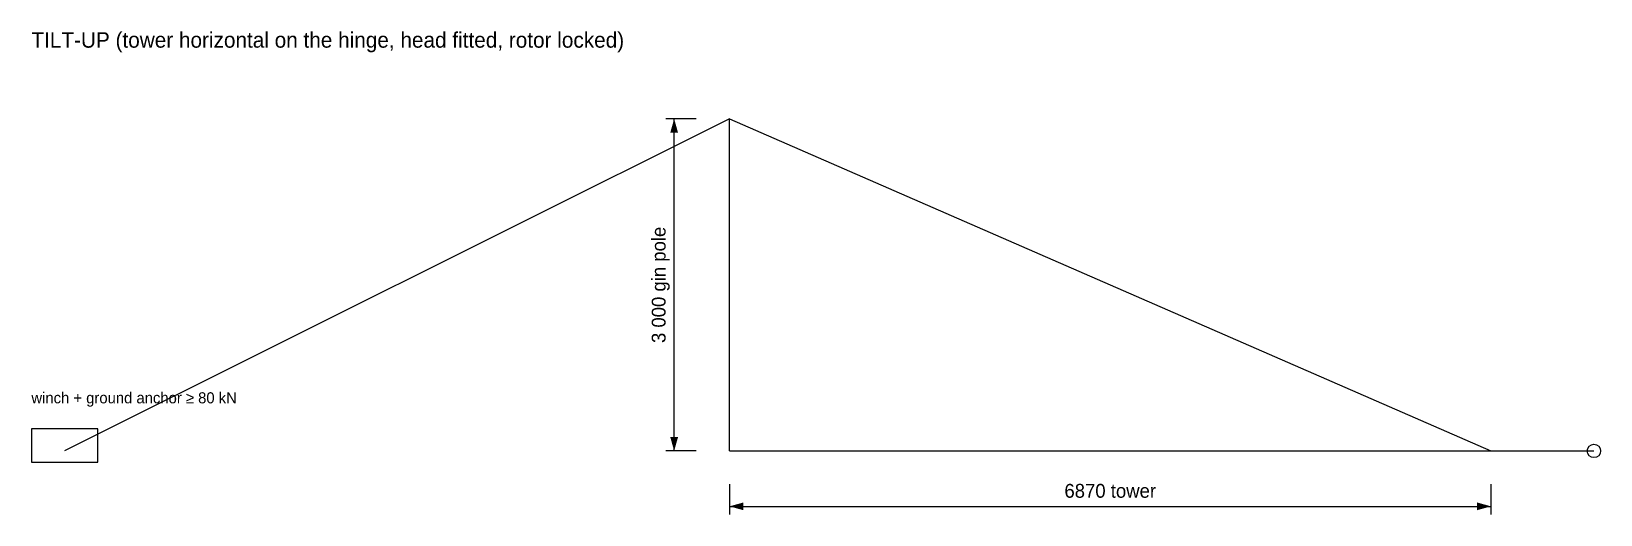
# Model space of a CAD drawing. Header units: millimetres. Extents: x 0 to 14160, y -575 to 3789.
import ezdxf
from ezdxf.enums import TextEntityAlignment as Align

# ---------------------------------------------------------------- set-up
doc = ezdxf.new("R2010")
doc.units = ezdxf.units.MM
for name, color, linetype in [('DIM', 3, 'Continuous'), ('OUTLINE', 7, 'Continuous'), ('TEXT', 3, 'Continuous'), ('THIN', 7, 'Continuous')]:
    doc.layers.add(name, color=color, linetype=linetype)

msp = doc.modelspace()

# ---------------------------------------------------------------- hatches: boundary and pattern name
at = {"layer": 'DIM'}
for points in [[(5800, 3000), (5765, 2875), (5835, 2875)], [(5800, 0), (5835, 125), (5765, 125)], [(6300, -500), (6425, -535), (6425, -465)], [(13170, -500), (13045, -465), (13045, -535)]]:
    msp.add_hatch(color=7, dxfattribs=at).paths.add_polyline_path(points)

# ---------------------------------------------------------------- linework, layer by layer
for p, q in [((6000, 3000), (5725, 3000)), ((5800, 0), (5800, 3000)), ((6000, 0), (5725, 0)), ((6300, -300), (6300, -575)), ((13170, -300), (13170, -575)), ((6300, -500), (13170, -500))]:
    msp.add_line(p, q, dxfattribs=at)
at = {"layer": 'OUTLINE'}
for q in [(6300, 3000), (14100, 0)]:
    msp.add_line((6300, 0), q, dxfattribs=at)
msp.add_lwpolyline([(0, -100), (600, -100), (600, 200), (0, 200)], close=True, dxfattribs=at)
msp.add_circle((14100, 0), 60, dxfattribs=at)
at = {"layer": 'THIN'}
for q in [(300, 0), (13170, 0)]:
    msp.add_line((6300, 3000), q, dxfattribs=at)

# ---------------------------------------------------------------- texts
at = {"layer": 'DIM'}
msp.add_text('3 000 gin pole', height=125, rotation=90, dxfattribs=at).set_placement((5760, 1500), align=Align.BOTTOM_CENTER)
msp.add_text('6870 tower', height=125, dxfattribs=at).set_placement((9735, -460), align=Align.BOTTOM_CENTER)
at = {"layer": 'TEXT'}
for s, height, p in [('TILT-UP (tower horizontal on the hinge, head fitted, rotor locked)', 140, (0, 3600)), ('winch + ground anchor ≥ 80 kN', 100, (0, 400))]:
    msp.add_text(s, height=height, dxfattribs=at).set_placement(p, align=Align.BOTTOM_LEFT)

doc.saveas('drawing.dxf')
